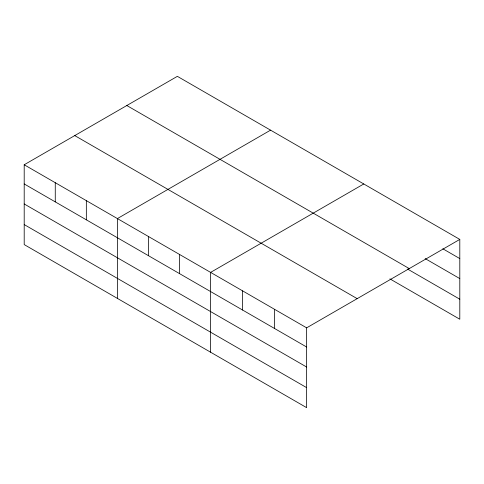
<?xml version="1.0" encoding="UTF-8"?>
<svg xmlns="http://www.w3.org/2000/svg" width="484" height="484" viewBox="0 0 484 484"><rect width="100%" height="100%" fill="white"/><g stroke="black" fill="none" stroke-linecap="round" stroke-linejoin="round"><path stroke-width="0.73" d="M24.2 164.766L306.638 327.837L306.638 407.655L24.2 244.589L24.2 164.766L177.362 76.345L459.8 239.411L459.8 319.234L389.898 278.875M270.562 130.154L117.406 218.58L117.406 298.404M363.768 183.968L210.613 272.389L210.613 352.213M306.638 327.837L459.8 239.411M442.818 248.776L459.8 258.583M425.176 258.607L459.8 278.596M126.814 105.524L409.258 268.59M407.54 269.043L459.8 299.215M74.742 135.587L357.186 298.652M24.2 183.944L306.638 347.01M24.2 203.958L306.638 367.023M24.2 224.576L306.638 387.642M274.634 309.355L274.634 328.527M242.623 290.872L242.623 310.044M179.54 254.457L179.54 273.629M148.473 236.519L148.473 255.691M86.34 200.642L86.34 219.815M55.267 182.704L55.267 201.876"/></g></svg>
